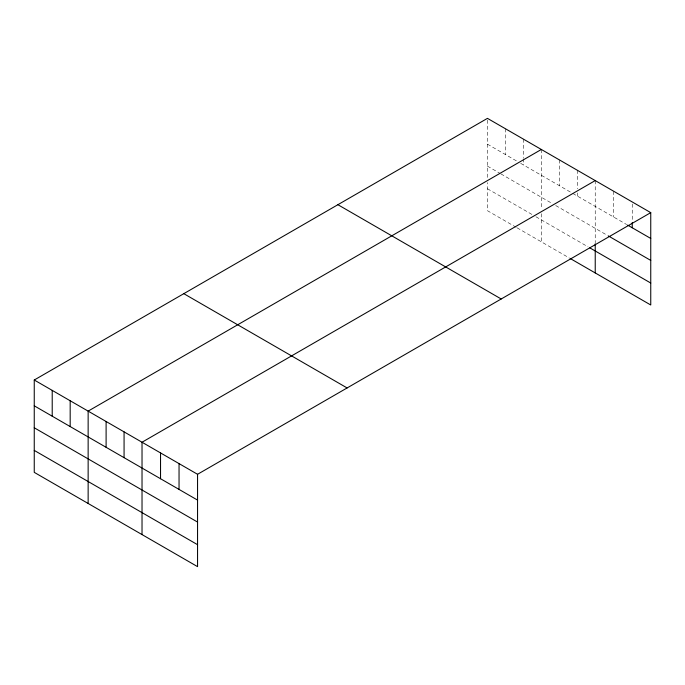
<?xml version="1.0" encoding="UTF-8"?>
<svg xmlns="http://www.w3.org/2000/svg" width="685" height="685" viewBox="0 0 685 685"><rect width="100%" height="100%" fill="white"/><g stroke="black" fill="none" stroke-linecap="round" stroke-linejoin="round"><path stroke-width="0.51" stroke-dasharray="3.42 2.57" d="M487.446 177.441L487.446 118.359M487.446 144.167L517.089 161.283M520.677 163.355L571.872 192.913M572.771 193.435L626.689 224.56M487.446 166.13L500.024 173.391M500.923 173.904L552.119 203.462M555.706 205.534L607.261 235.297M487.446 188.752L532.356 214.679M535.944 216.751L588.038 246.831M516.19 227.3L487.446 210.706L487.446 182.578M517.089 227.822L569.184 257.894M632.246 204.019L632.246 221.572M613.734 191.269L613.734 217.085M595.231 180.583L595.231 242.747M577.267 170.214L577.267 188.795M577.267 192.93L577.267 196.021M559.303 159.845L559.303 185.652M541.338 149.476L541.338 208.557M541.338 213.694L541.338 241.822M523.374 139.098L523.374 157.687M523.374 158.715L523.374 164.914M505.41 128.729L505.41 154.545"/><path stroke-width="1.03" d="M570.074 258.416L650.75 304.988L650.75 212.641L487.446 118.359L34.25 380.012L34.25 472.359L197.554 566.641L197.554 474.294L34.25 380.012M541.338 149.476L88.142 411.12L88.142 503.475M595.231 180.583L142.026 442.236L142.026 534.583M197.554 474.294L650.75 212.641M627.614 225.1L650.75 238.448M608.186 235.837L650.75 260.411M589.836 247.867L650.75 283.033M337.893 204.704L501.197 298.985M183.803 293.668L347.107 387.95M34.25 405.82L197.554 500.101M34.25 427.782L197.554 522.064M34.25 450.405L197.554 544.686M632.246 222.608L632.246 227.771M595.231 243.783L595.231 272.938M179.042 463.608L179.042 489.415M160.538 452.922L160.538 478.729M124.071 431.867L124.071 457.674M106.106 421.489L106.106 447.305M70.178 400.751L70.178 426.567M52.214 390.382L52.214 416.189"/></g></svg>
